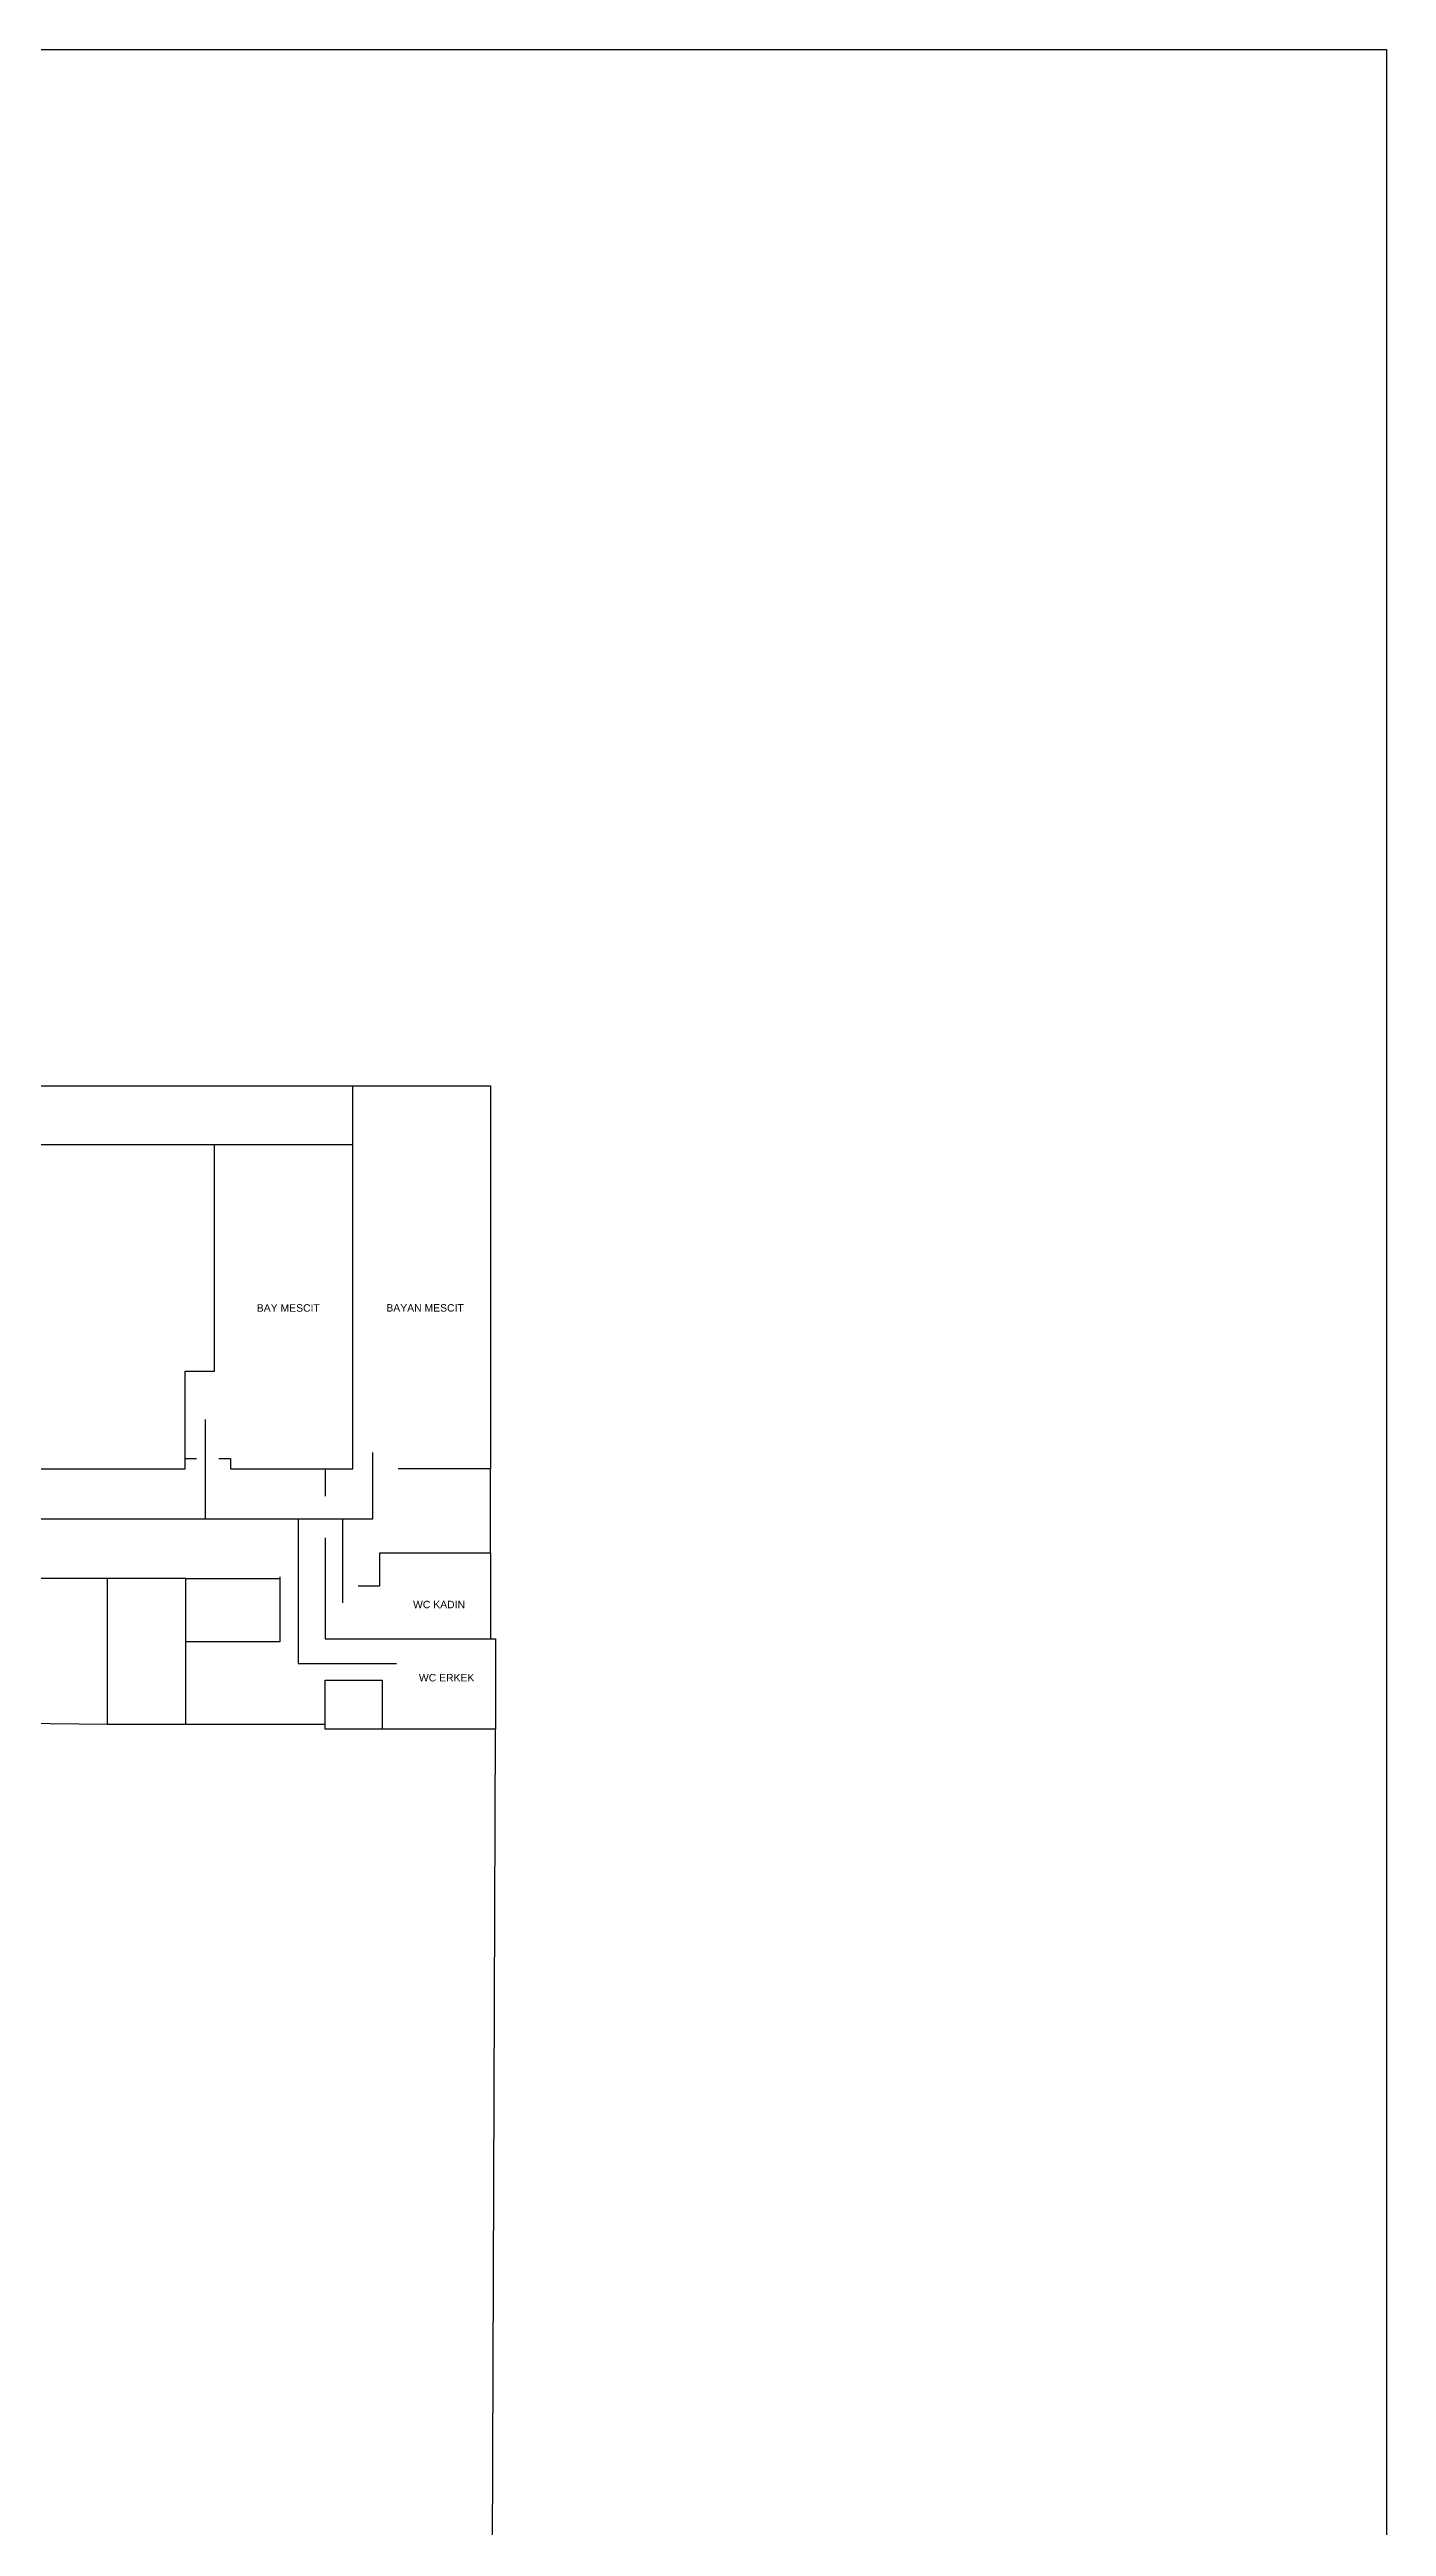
# Model space of a CAD drawing. Header units: metres. Extents: x 38812.6 to 38887.1, y 38457 to 38512.8.
# Drawn here: x 38869.12 to 38887.07, y 38479.56 to 38512.83 of the extents above; entities that cross this region are included whole.
import ezdxf

# ---------------------------------------------------------------- set-up
doc = ezdxf.new("R2010")
doc.units = ezdxf.units.M
doc.header["$MEASUREMENT"] = 0
for name, color, linetype in [('Paths', 70, 'Continuous'), ('Rooms', 10, 'Continuous'), ('Walls', 140, 'Continuous')]:
    doc.layers.add(name, color=color, linetype=linetype)
doc.styles.get("Standard").update_dxf_attribs({"font": 'arial.ttf', "height": 100})
picture_1 = doc.add_image_def('image1.jpg', size_in_pixel=(4032, 3024))

msp = doc.modelspace()

# ---------------------------------------------------------------- linework, layer by layer
at = {"layer": 'Paths'}
for points in [[(38866.407, 38493.092), (38871.21, 38493.092), (38871.21, 38494.429)], [(38872.456, 38493.092), (38873.456, 38493.092), (38873.456, 38493.983)], [(38871.21, 38493.092), (38872.456, 38493.092), (38872.456, 38491.151), (38873.776, 38491.151)], [(38873.051, 38493.092), (38873.051, 38491.964)]]:
    msp.add_lwpolyline(points, dxfattribs=at)
at = {"layer": 'Walls'}
for points in [[(38827.18, 38499.2), (38841.232, 38499.2), (38842.601, 38497.92), (38857.874, 38497.92), (38859.005, 38498.909), (38873.189, 38498.909)], [(38873.189, 38498.116), (38873.189, 38498.909)], [(38873.189, 38498.909), (38875.04, 38498.909), (38875.04, 38493.764), (38873.799, 38493.764), (38873.799, 38493.764)], [(38868.694, 38493.764), (38870.936, 38493.764), (38870.936, 38495.078), (38871.33, 38495.078), (38871.33, 38498.116), (38868.694, 38498.116)], [(38871.39, 38493.903), (38871.545, 38493.903), (38871.545, 38493.764), (38873.189, 38493.764), (38873.189, 38498.116), (38871.33, 38498.116)], [(38870.936, 38493.903), (38871.091, 38493.903)], [(38872.817, 38493.764), (38872.817, 38493.399)], [(38873.259, 38492.193), (38873.551, 38492.193), (38873.551, 38492.637), (38875.04, 38492.637), (38875.04, 38493.764)], [(38872.817, 38492.837), (38872.817, 38492.193), (38872.817, 38491.482), (38874.585, 38491.482), (38875.104, 38491.482), (38875.104, 38490.267), (38872.817, 38490.267), (38872.817, 38490.928), (38873.584, 38490.928), (38873.584, 38490.267)], [(38875.04, 38492.637), (38875.04, 38491.482)], [(38869.891, 38492.291), (38868.744, 38492.291), (38868.744, 38490.35), (38869.891, 38490.338)], [(38870.947, 38492.291), (38869.891, 38492.291), (38869.891, 38490.338), (38870.947, 38490.338), (38870.947, 38491.44)], [(38872.208, 38492.314), (38872.208, 38491.44), (38870.947, 38491.44), (38870.947, 38492.291), (38872.208, 38492.291)], [(38856.116, 38472.533), (38861.423, 38472.533), (38861.423, 38471.899), (38875.04, 38471.899), (38875.104, 38490.267)], [(38870.947, 38490.338), (38872.817, 38490.338)]]:
    msp.add_lwpolyline(points, dxfattribs=at)

# ---------------------------------------------------------------- texts
at = {"layer": 'Rooms', "insert": (38871.9, 38495.976), "char_height": 0.1, "width": 0.90425, "attachment_point": 1}
msp.add_mtext('BAY MESCIT', dxfattribs=at)
at = {"layer": 'Rooms', "char_height": 0.1, "attachment_point": 1}
for s, insert in [('BAYAN MESCIT', (38873.64, 38495.977)), ('WC KADIN', (38873.998, 38491.993)), ('WC ERKEK', (38874.077, 38491.01))]:
    msp.add_mtext(s, dxfattribs=dict(at, insert=insert))

# ---------------------------------------------------------------- pictures from other files: only their frames are drawn
at = {"layer": 'Walls'}
image = msp.add_image(picture_1, insert=(38812.619, 38456.989), size_in_units=(74.451, 55.839), dxfattribs=at)
image.dxf.flags = 7

doc.saveas('drawing.dxf')
